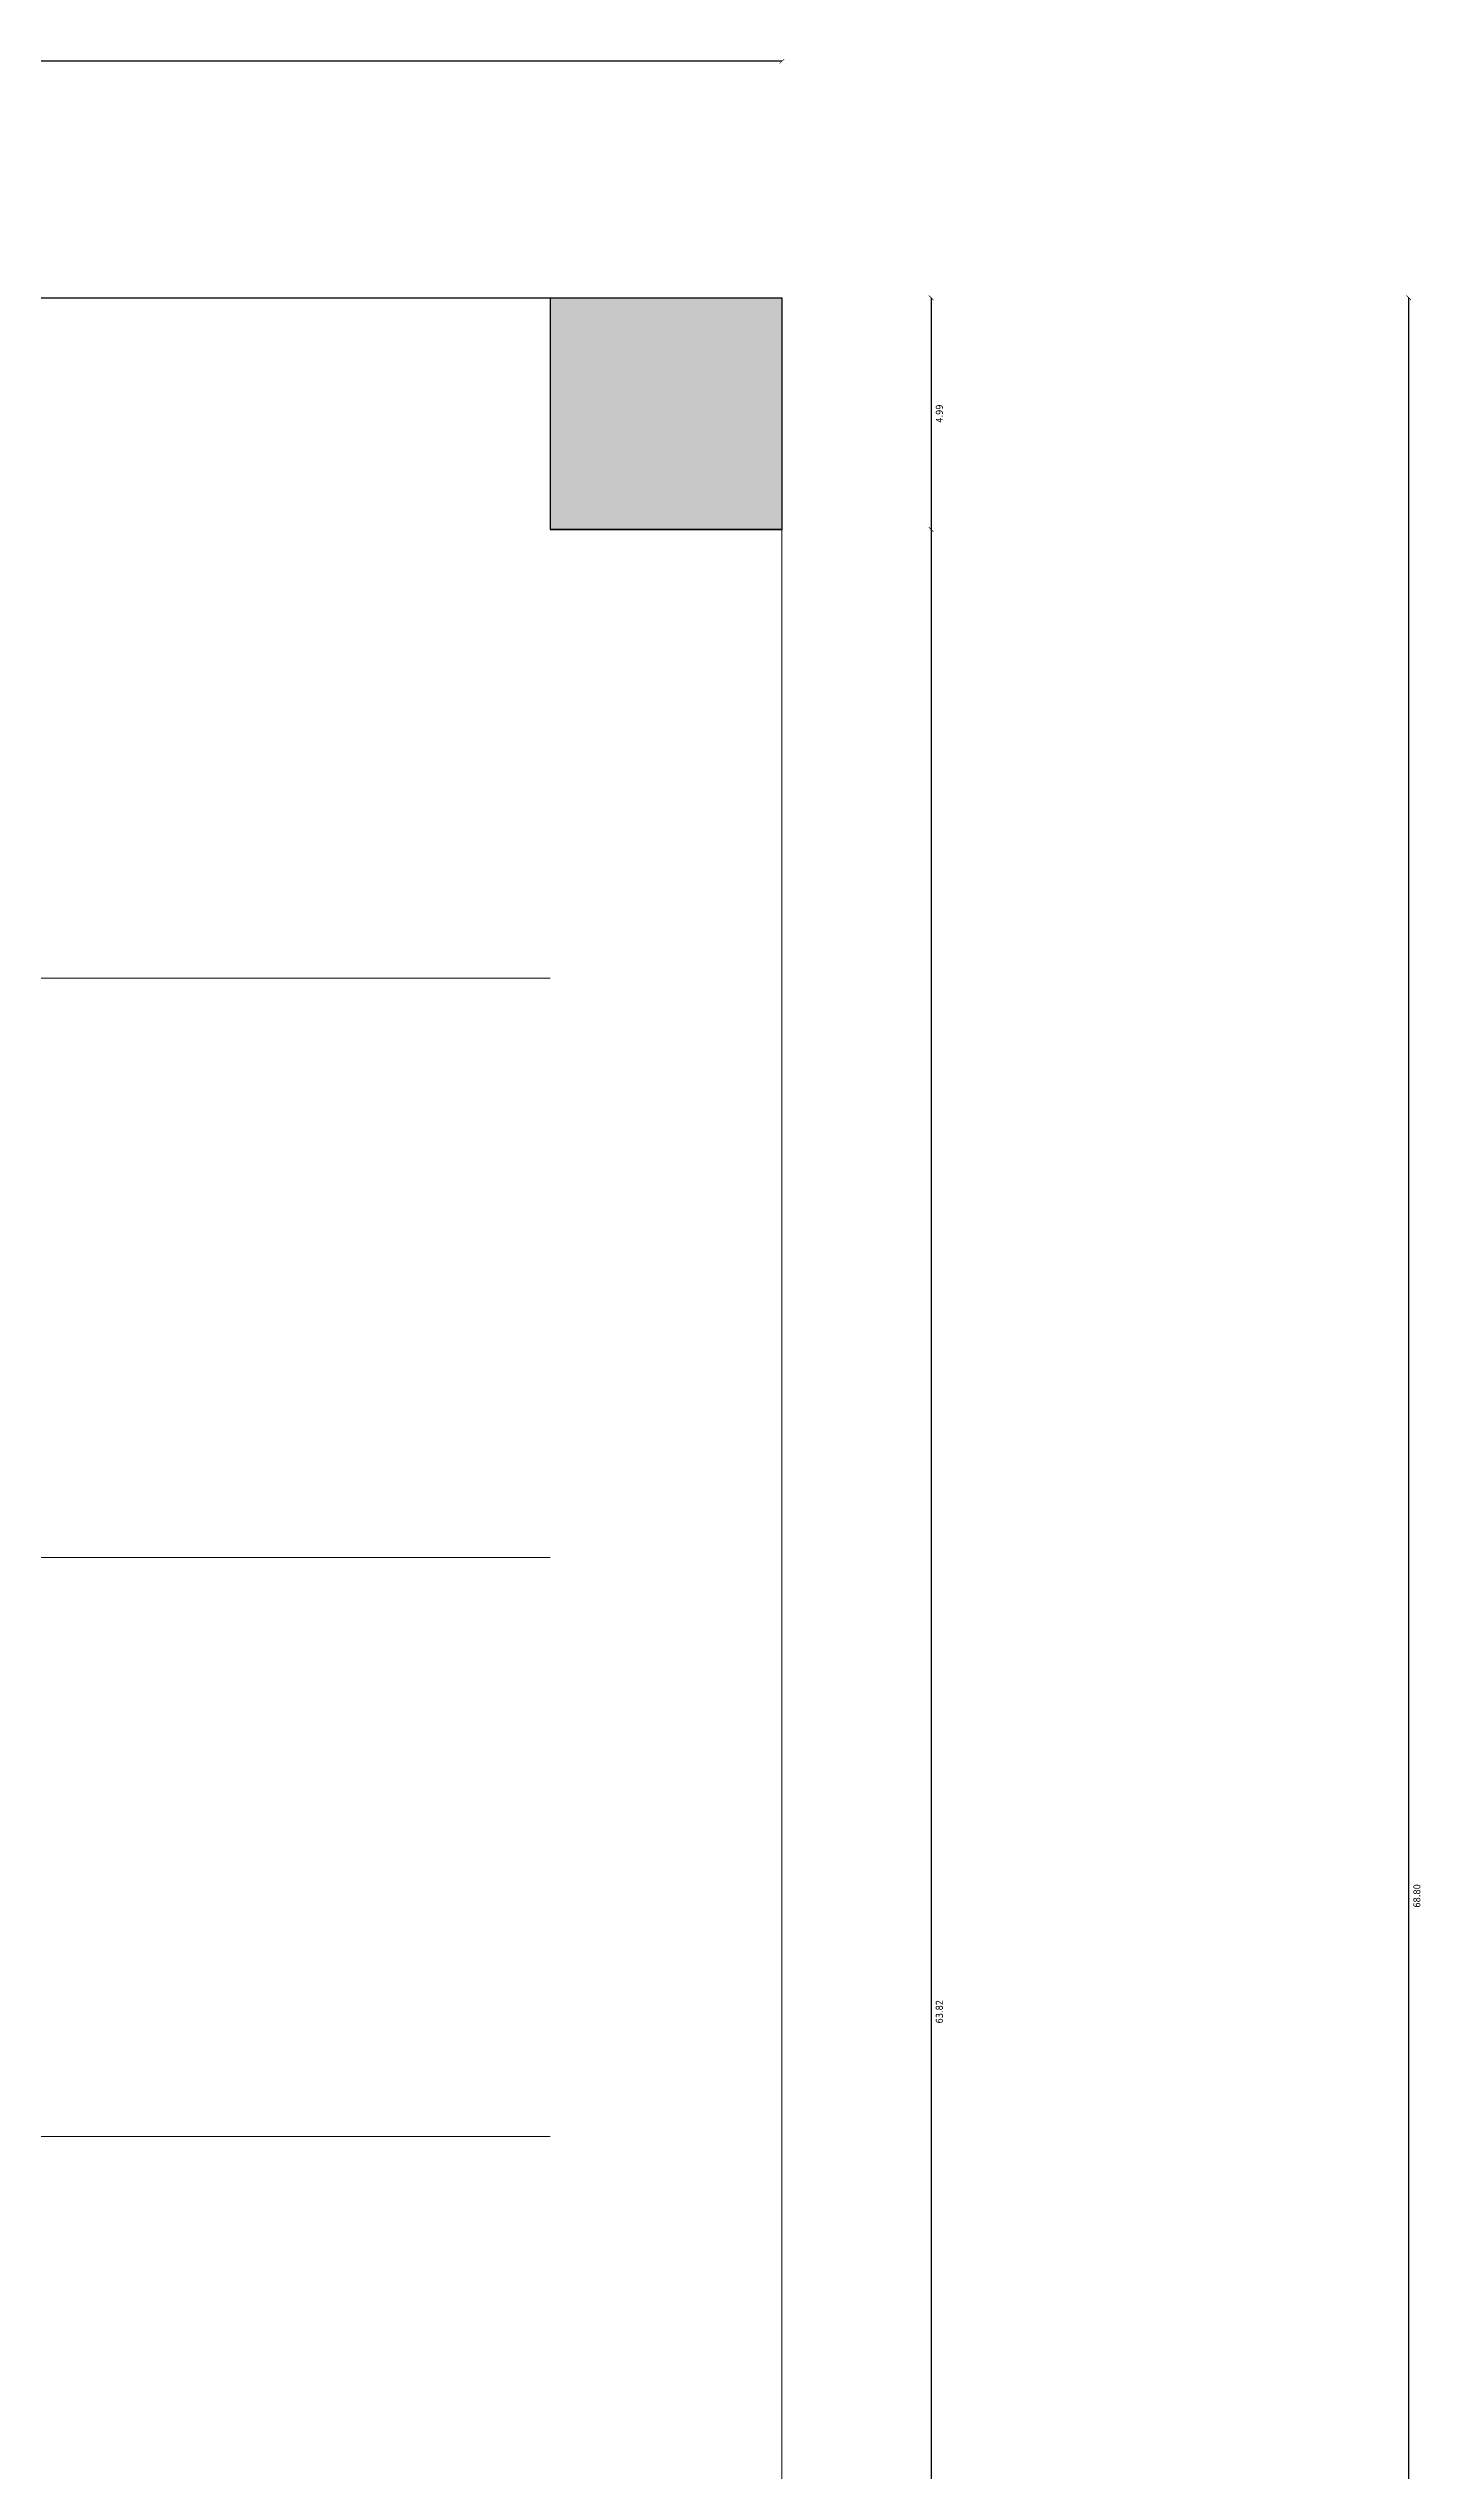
# Model space of a CAD drawing. Header units: millimetres. Extents: x 154 to 5560, y 36 to 724.
# Drawn here: x 1895.3 to 1924.9, y 374.5 to 426.7 of the extents above; entities that cross this region are included whole.
import ezdxf

# ---------------------------------------------------------------- set-up
doc = ezdxf.new("R2010")
doc.units = ezdxf.units.MM
doc.layers.add('MİMARİ PLAN', color=8, linetype='Continuous')
doc.styles.add('taho', font='tahoma.ttf')
doc.dimstyles.new('PATO', dxfattribs={"dimtxt": 0.15, "dimasz": 0.1, "dimexe": 0.02, "dimexo": 0, "dimgap": 0.1, "dimtad": 2, "dimzin": 1, "dimdsep": 46, "dimtxsty": 'taho', "dimblk": 'ARCHTICK', "dimcen": 0.1, "dimse1": 1, "dimse2": 1, "dimclrd": 256, "dimclre": 1, "dimclrt": 256, "dimadec": 0, "dimazin": 0, "dimtfac": 1, "dimtix": 1, "dimtmove": 0, "dimatfit": 3, "dimldrblk": 'ARCHTICK', "dimfxl": 1, "dimtolj": 1, "dimtzin": 0, "dimarcsym": 0})

# ---------------------------------------------------------------- blocks, each defined once
blk = doc.blocks.new('_ARCHTICK')
at = {"color": 0, "linetype": 'ByBlock', "const_width": 0.15}
blk.add_lwpolyline([(-0.5, -0.5), (0.5, 0.5)], dxfattribs=at)
blk = doc.blocks.new('*D14')
at = {"layer": 'Defpoints', "color": 0, "transparency": 16777216}
for p in [(1902.761, 421.285), (1911.095, 416.298), (1914.307, 416.298)]:
    blk.add_point(p, dxfattribs=at)
at = {"layer": 'MİMARİ PLAN', "lineweight": -2, "transparency": 16777216}
blk.add_line((1914.307, 421.285), (1914.307, 416.298), dxfattribs=at)
at = {"layer": 'MİMARİ PLAN', "lineweight": -2, "transparency": 16777216, "xscale": 0.1, "yscale": 0.1, "zscale": 0.1}
for p, rotation in [((1914.307, 421.285), 90), ((1914.307, 416.298), 270)]:
    blk.add_blockref('_ARCHTICK', p, dxfattribs=dict(at, rotation=rotation))
at = {"layer": 'MİMARİ PLAN', "transparency": 16777216, "insert": (1914.485, 418.792), "char_height": 0.15, "attachment_point": 5, "rotation": 90, "style": 'taho'}
blk.add_mtext('\\A1;4.99', dxfattribs=at)
blk = doc.blocks.new('*D42')
at = {"layer": 'Defpoints', "color": 0, "transparency": 16777216}
for p in [(1902.761, 416.298), (1911.095, 352.481), (1914.307, 352.481)]:
    blk.add_point(p, dxfattribs=at)
at = {"layer": 'MİMARİ PLAN', "lineweight": -2, "transparency": 16777216}
blk.add_line((1914.307, 416.298), (1914.307, 352.481), dxfattribs=at)
at = {"layer": 'MİMARİ PLAN', "lineweight": -2, "transparency": 16777216, "xscale": 0.1, "yscale": 0.1, "zscale": 0.1}
for p, rotation in [((1914.307, 416.298), 90), ((1914.307, 352.481), 270)]:
    blk.add_blockref('_ARCHTICK', p, dxfattribs=dict(at, rotation=rotation))
at = {"layer": 'MİMARİ PLAN', "transparency": 16777216, "insert": (1914.485, 384.39), "char_height": 0.15, "attachment_point": 5, "rotation": 90, "style": 'taho'}
blk.add_mtext('\\A1;63.82', dxfattribs=at)
blk = doc.blocks.new('*D57')
at = {"layer": 'Defpoints', "color": 0, "transparency": 16777216}
for p in [(1783.183, 426.376), (1783.183, 404.843), (1911.095, 404.843)]:
    blk.add_point(p, dxfattribs=at)
at = {"layer": 'MİMARİ PLAN', "lineweight": -2, "transparency": 16777216}
blk.add_line((1911.095, 426.376), (1783.183, 426.376), dxfattribs=at)
at = {"layer": 'MİMARİ PLAN', "lineweight": -2, "transparency": 16777216, "xscale": 0.1, "yscale": 0.1, "zscale": 0.1, "rotation": 180}
blk.add_blockref('_ARCHTICK', (1783.183, 426.376), dxfattribs=at)
at = {"layer": 'MİMARİ PLAN', "lineweight": -2, "transparency": 16777216, "xscale": 0.1, "yscale": 0.1, "zscale": 0.1}
blk.add_blockref('_ARCHTICK', (1911.095, 426.376), dxfattribs=at)
at = {"layer": 'MİMARİ PLAN', "transparency": 16777216, "insert": (1847.139, 426.554), "char_height": 0.15, "attachment_point": 5, "style": 'taho'}
blk.add_mtext('\\A1;127.91', dxfattribs=at)
blk = doc.blocks.new('*D58')
at = {"layer": 'Defpoints', "color": 0, "transparency": 16777216}
for p in [(1907.579, 421.285), (1907.579, 352.481), (1924.583, 352.481)]:
    blk.add_point(p, dxfattribs=at)
at = {"layer": 'MİMARİ PLAN', "lineweight": -2, "transparency": 16777216}
blk.add_line((1924.583, 421.285), (1924.583, 352.481), dxfattribs=at)
at = {"layer": 'MİMARİ PLAN', "lineweight": -2, "transparency": 16777216, "xscale": 0.1, "yscale": 0.1, "zscale": 0.1}
for p, rotation in [((1924.583, 421.285), 90), ((1924.583, 352.481), 270)]:
    blk.add_blockref('_ARCHTICK', p, dxfattribs=dict(at, rotation=rotation))
at = {"layer": 'MİMARİ PLAN', "transparency": 16777216, "insert": (1924.761, 386.883), "char_height": 0.15, "attachment_point": 5, "rotation": 90, "style": 'taho'}
blk.add_mtext('\\A1;68.80', dxfattribs=at)

msp = doc.modelspace()

# ---------------------------------------------------------------- hatches: boundary and pattern name
at = {"layer": 'MİMARİ PLAN'}
msp.add_hatch(color=256, dxfattribs=at).paths.add_polyline_path([(1911.095, 421.285), (1906.108, 421.285), (1906.108, 416.298), (1911.095, 416.298)])

# ---------------------------------------------------------------- linework, layer by layer
for p, q in [((1783.183, 421.285), (1911.095, 421.285)), ((1906.108, 421.285), (1911.095, 421.285)), ((1911.095, 416.298), (1906.108, 416.298)), ((1906.108, 416.298), (1911.095, 416.298))]:
    msp.add_line(p, q, dxfattribs=at)
at = {"layer": 'MİMARİ PLAN', "lineweight": 9, "ltscale": 0.06}
for p, q in [((1911.095, 421.285), (1911.095, 352.481)), ((1906.108, 406.637), (1800.637, 406.637)), ((1906.108, 394.171), (1800.637, 394.171)), ((1906.108, 381.704), (1800.637, 381.704))]:
    msp.add_line(p, q, dxfattribs=at)
at = {"layer": 'MİMARİ PLAN'}
for points in [[(1906.108, 421.285), (1906.108, 416.298)], [(1911.095, 421.285), (1911.095, 416.298)]]:
    msp.add_lwpolyline(points, dxfattribs=at)

# ---------------------------------------------------------------- dimensions: what is measured, and where the dimension line sits
dim = msp.add_linear_dim(base=(1783.183, 426.376), p1=(1911.095, 404.843), p2=(1783.183, 404.843), dimstyle='PATO', dxfattribs=at)
dim.commit()
dim.dimension.update_dxf_attribs({"geometry": '*D57', "text_midpoint": (1847.139, 426.554)})
for base, p1, p2, picture, middle in [((1914.307, 416.298), (1902.761, 421.285), (1911.095, 416.298), '*D14', (1914.485, 418.792)), ((1924.583, 352.481), (1907.579, 421.285), (1907.579, 352.481), '*D58', (1924.761, 386.883)), ((1914.307, 352.481), (1902.761, 416.298), (1911.095, 352.481), '*D42', (1914.485, 384.39))]:
    dim = msp.add_linear_dim(base=base, p1=p1, p2=p2, angle=90, dimstyle='PATO', dxfattribs=at)
    dim.commit()
    dim.dimension.update_dxf_attribs({"geometry": picture, "text_midpoint": middle})

doc.saveas('drawing.dxf')
